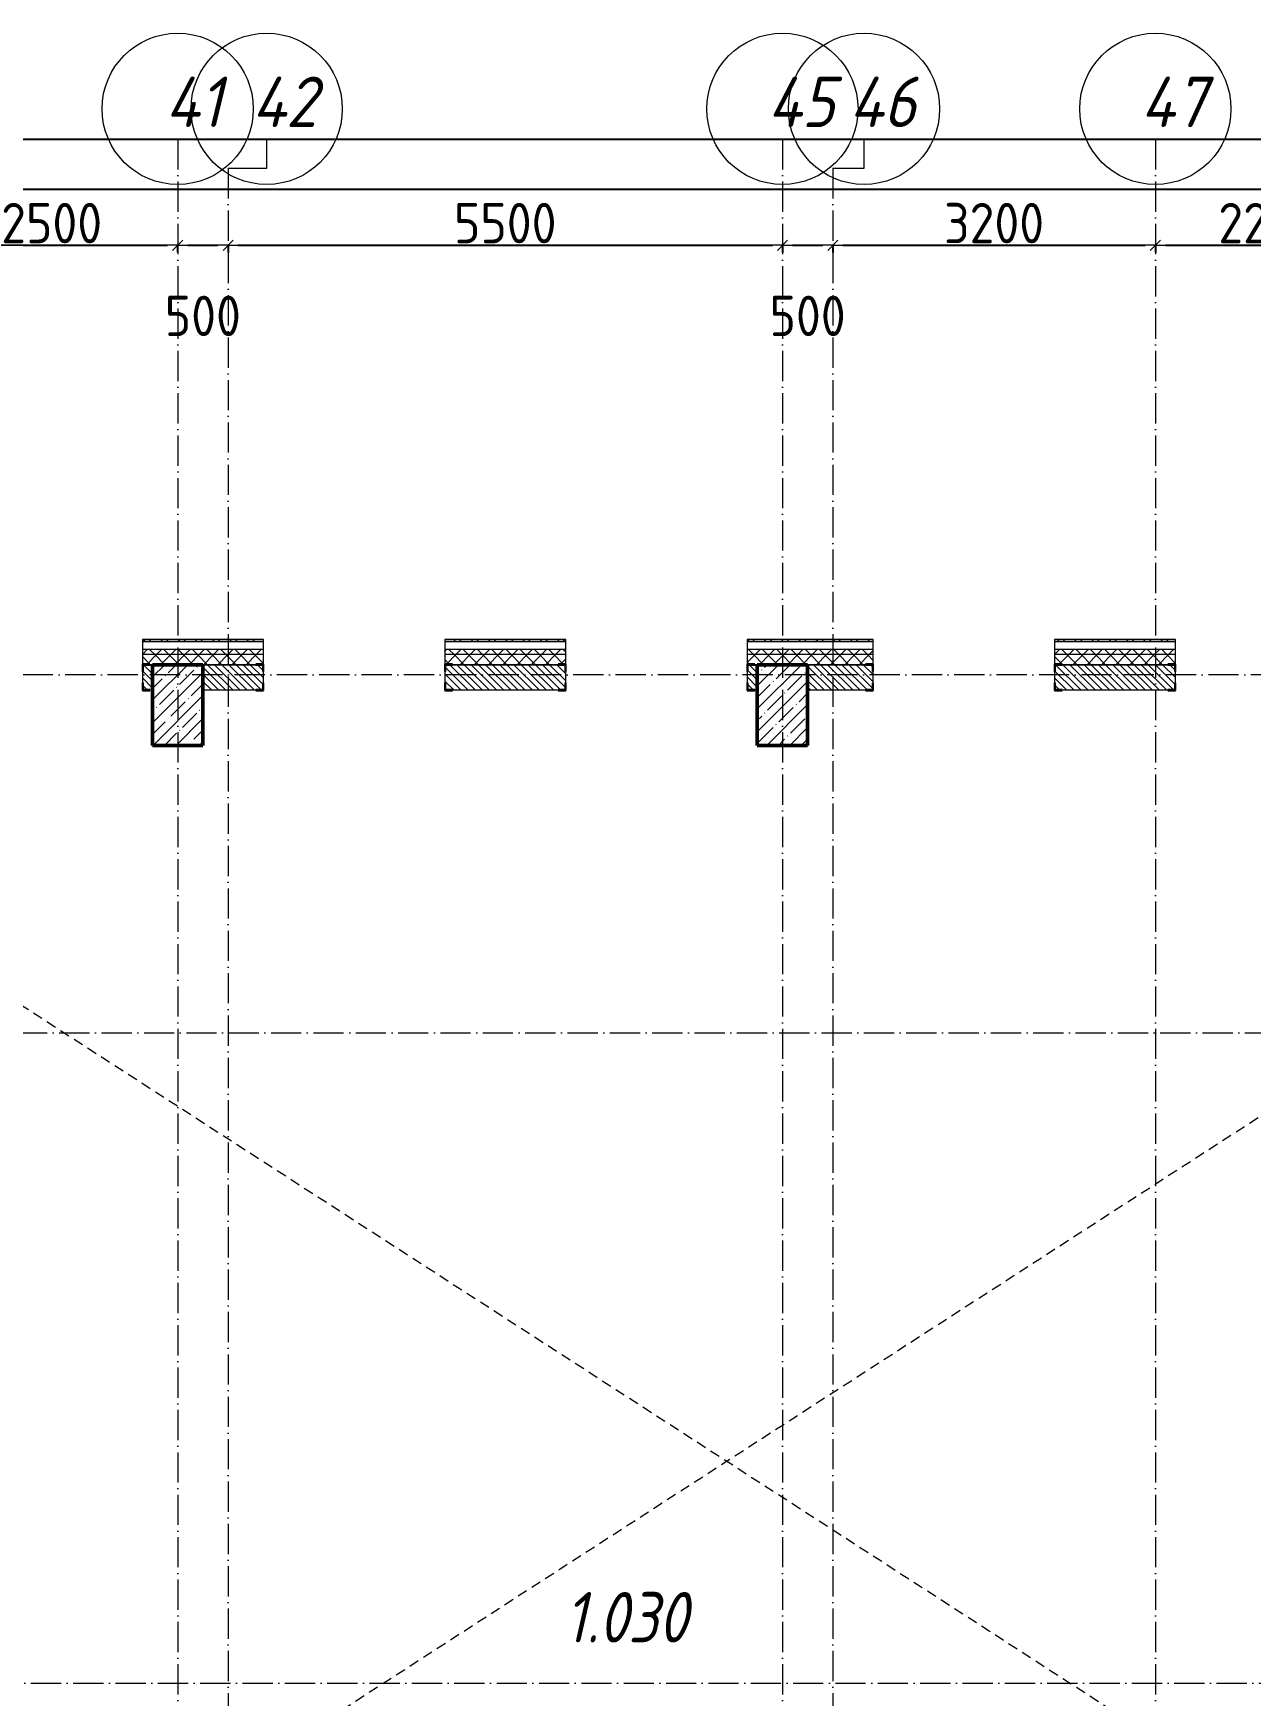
# Model space of a CAD drawing. Header units: millimetres. Extents: x -401725 to 250493, y 305116 to 802890.
# Drawn here: x 39975 to 52055, y 534472 to 550959 of the extents above; entities that cross this region are included whole.
import ezdxf

# ---------------------------------------------------------------- set-up
doc = ezdxf.new("R2010")
doc.units = ezdxf.units.MM
doc.linetypes.add('200_ШТРИХ_ш1п0_6_', pattern=[160, 100, -60])
doc.linetypes.add('50_200_ШТРИХ_1Т_ш5_п1_п1_', pattern=[700, 500, -100, 0, -100])
for name, color, linetype, lineweight in [('A-____-____-DIMS', 7, 'Continuous', 9), ('A-DETL-____-OTLN-3', 7, '200_ШТРИХ_ш1п0_6_', 9), ('A-GENM-____-MCUT', 7, 'Continuous', 25), ('A-GENM-____-OTLN-1', 7, 'Continuous', 25), ('A-WALL-____-MCUT', 7, 'Continuous', 13), ('A-WALL-____-MCUT-1', 7, 'Continuous', 9), ('A-WALL-____-PATT-1', 7, 'Continuous', 9), ('A-WALL-FNSH-MCUT-1', 7, 'Continuous', 9), ('S-COLS-____-MCUT', 7, 'Continuous', 50), ('S-COLS-____-OTLN', 7, 'Continuous', 9), ('S-GRID-____-IDEN', 7, 'Continuous', 9), ('S-GRID-____-OTLN', 7, 'Continuous', 9), ('S-GRID-____-OTLN-1', 7, '50_200_ШТРИХ_1Т_ш5_п1_п1_', 9), ('Марки помещений', 7, 'Continuous', 9)]:
    doc.layers.add(name, color=color, linetype=linetype, lineweight=lineweight)
doc.styles.add('ISOCPEUR_I_2', font='isocpeui.ttf', dxfattribs={"width": 0.85, "height": 2.3})
doc.styles.add('ISOCPEUR_I_9', font='isocpeui.ttf', dxfattribs={"width": 0.9, "height": 250})
doc.styles.add('СПДС', font='isocpeur.ttf', dxfattribs={"width": 0.9})
doc.dimstyles.new('Размера А3', dxfattribs={"dimtxt": 200, "dimasz": 100, "dimexe": 70, "dimexo": 100, "dimgap": 20, "dimtad": 1, "dimdec": 0, "dimrnd": 10, "dimzin": 0, "dimdsep": 46, "dimtxsty": 'СПДС', "dimblk": 'ARROWHEAD_6', "dimcen": 1, "dimclrd": 256, "dimclre": 256, "dimclrt": 256, "dimazin": 0, "dimtfac": 1, "dimtdec": 0, "dimtmove": 2, "dimatfit": 3, "dimfxl": 1, "dimtolj": 1, "dimtzin": 0, "dimarcsym": 0})
pattern_1 = [(45, (-15591.66, 459015.94), (-70.71068, 70.71068), []), (135, (-15591.66, 459015.94), (-70.71068, -70.71068), [])]
pattern_2 = [(135, (-15591.663, 459015.94), (-35.35534, -35.35534), [])]

# ---------------------------------------------------------------- blocks, each defined once
blk = doc.blocks.new('BSC_Колонна _Прямоугольная - 500х800-25984400-АР1_План отверстий 2 этажа в осях 1-64_Ю-ЯЯ')
at = {"layer": 'S-COLS-____-OTLN'}
h = blk.add_hatch(dxfattribs=at)
h.set_pattern_fill('FP_91', color=256, style=0, pattern_type=2)
h.set_pattern_definition([(225, (57000, 85281.04), (114.04925, -114.04925), []), (225, (56885.95, 85281.04), (114.04925, -114.04925), [201.613, -40.323, 3.353, -36.97])])
h.paths.add_polyline_path([(250, 400), (-250, 400), (-250, -400), (250, -400)], flags=0)
at = {"layer": 'S-COLS-____-MCUT'}
for p, q in [((250, 400), (-250, 400)), ((-250, 400), (-250, -400)), ((250, -400), (250, 400)), ((-250, -400), (250, -400))]:
    blk.add_line(p, q, dxfattribs=at)
blk = doc.blocks.new('BSC_Колонна _Прямоугольная - 500х800-V79-АР1_План отверстий 2 этажа в осях 1-64_Ю-ЯЯ')
at = {"layer": 'S-COLS-____-OTLN'}
h = blk.add_hatch(dxfattribs=at)
h.set_pattern_fill('FP_92', color=256, style=0, pattern_type=2)
h.set_pattern_definition([(225, (63000, 85281.04), (114.04925, -114.04925), []), (225, (62885.95, 85281.04), (114.04925, -114.04925), [201.613, -40.323, 3.353, -36.97])])
h.paths.add_polyline_path([(250, 400), (-250, 400), (-250, -400), (250, -400)], flags=0)
at = {"layer": 'S-COLS-____-MCUT'}
for p, q in [((250, 400), (-250, 400)), ((-250, 400), (-250, -400)), ((250, -400), (250, 400)), ((-250, -400), (250, -400))]:
    blk.add_line(p, q, dxfattribs=at)
blk = doc.blocks.new('Фахверк_СКБ_Уголок - 250_2700-27497298-АР1_План отверстий 2 этажа в осях 1-64_Ю-ЯЯ')
at = {"layer": 'A-GENM-____-MCUT'}
for p, q in [((200, 181), (125, 181)), ((125, 181), (125, 106)), ((131, 106), (131, 175)), ((131, 175), (200, 175)), ((200, 175), (200, 181)), ((125, 106), (131, 106)), ((131, -6), (125, -6)), ((125, -6), (125, -81)), ((125, -81), (200, -81)), ((131, -75), (131, -6)), ((200, -75), (131, -75)), ((200, -81), (200, -75))]:
    blk.add_line(p, q, dxfattribs=at)
blk = doc.blocks.new('Фахверк_СКБ_Уголок - 250_2700_1-27501432-АР1_План отверстий 2 этажа в осях 1-64_Ю-ЯЯ')
at = {"layer": 'A-GENM-____-MCUT'}
for p, q in [((200, 181), (125, 181)), ((125, 181), (125, 106)), ((131, 106), (131, 175)), ((131, 175), (200, 175)), ((200, 175), (200, 181)), ((125, 106), (131, 106)), ((131, -6), (125, -6)), ((125, -6), (125, -81)), ((125, -81), (200, -81)), ((131, -75), (131, -6)), ((200, -75), (131, -75)), ((200, -81), (200, -75))]:
    blk.add_line(p, q, dxfattribs=at)
blk = doc.blocks.new('Ось сетки - Круг_Ø6_00__ISO-2_5_0_9K_-25732049-АР1_План отверстий 2 этажа в осях 1-64_Ю-ЯЯ')
at = {"layer": 'S-GRID-____-IDEN'}
blk.add_circle((0, 0), 3, dxfattribs=at)
blk = doc.blocks.new('ARROWHEAD_6')
at = {"color": 0, "linetype": 'Continuous'}
for p, q in [((0, 0), (-1, 0)), ((-0.5, -0.5), (0.5, 0.5))]:
    blk.add_line(p, q, dxfattribs=at)
blk = doc.blocks.new('*D4647')
at = {"layer": 'A-____-____-DIMS', "lineweight": -2, "transparency": 16777216}
for p, q in [((38908, 548862), (38908, 548786)), ((39008, 548856), (41308, 548856)), ((41408, 548862), (41408, 548786))]:
    blk.add_line(p, q, dxfattribs=at)
at = {"layer": 'Defpoints', "color": 0, "lineweight": 30, "transparency": 16777216}
for p in [(38908, 548962), (41408, 548962), (41408, 548856)]:
    blk.add_point(p, dxfattribs=at)
at = {"layer": 'A-____-____-DIMS', "lineweight": -2, "transparency": 16777216, "xscale": 100, "yscale": 100, "zscale": 100, "rotation": 180}
blk.add_blockref('ARROWHEAD_6', (38908, 548856), dxfattribs=at)
at = {"layer": 'A-____-____-DIMS', "lineweight": -2, "transparency": 16777216, "xscale": 100, "yscale": 100, "zscale": 100}
blk.add_blockref('ARROWHEAD_6', (41408, 548856), dxfattribs=at)
at = {"layer": 'A-____-____-DIMS', "transparency": 16777216, "insert": (40158, 549076), "char_height": 400, "width": 2.49, "attachment_point": 5, "style": 'СПДС'}
blk.add_mtext('\\A1;2500', dxfattribs=at)
blk = doc.blocks.new('*D4648')
at = {"layer": 'A-____-____-DIMS', "lineweight": -2, "transparency": 16777216}
for p, q in [((41408, 548862), (41408, 548786)), ((41508, 548856), (41808, 548856)), ((41908, 548862), (41908, 548786))]:
    blk.add_line(p, q, dxfattribs=at)
at = {"layer": 'Defpoints', "color": 0, "lineweight": 30, "transparency": 16777216}
for p in [(41408, 548962), (41908, 548962), (41908, 548856)]:
    blk.add_point(p, dxfattribs=at)
at = {"layer": 'A-____-____-DIMS', "lineweight": -2, "transparency": 16777216, "xscale": 100, "yscale": 100, "zscale": 100, "rotation": 180}
blk.add_blockref('ARROWHEAD_6', (41408, 548856), dxfattribs=at)
at = {"layer": 'A-____-____-DIMS', "lineweight": -2, "transparency": 16777216, "xscale": 100, "yscale": 100, "zscale": 100}
blk.add_blockref('ARROWHEAD_6', (41908, 548856), dxfattribs=at)
at = {"layer": 'A-____-____-DIMS', "transparency": 16777216, "insert": (41658, 548156), "char_height": 400, "width": 1.87, "attachment_point": 5, "style": 'СПДС'}
blk.add_mtext('\\A1;500', dxfattribs=at)
blk = doc.blocks.new('*D4649')
at = {"layer": 'A-____-____-DIMS', "lineweight": -2, "transparency": 16777216}
for p, q in [((41908, 548862), (41908, 548786)), ((42008, 548856), (47308, 548856)), ((47408, 548862), (47408, 548786))]:
    blk.add_line(p, q, dxfattribs=at)
at = {"layer": 'Defpoints', "color": 0, "lineweight": 30, "transparency": 16777216}
for p in [(41908, 548962), (47408, 548962), (47408, 548856)]:
    blk.add_point(p, dxfattribs=at)
at = {"layer": 'A-____-____-DIMS', "lineweight": -2, "transparency": 16777216, "xscale": 100, "yscale": 100, "zscale": 100, "rotation": 180}
blk.add_blockref('ARROWHEAD_6', (41908, 548856), dxfattribs=at)
at = {"layer": 'A-____-____-DIMS', "lineweight": -2, "transparency": 16777216, "xscale": 100, "yscale": 100, "zscale": 100}
blk.add_blockref('ARROWHEAD_6', (47408, 548856), dxfattribs=at)
at = {"layer": 'A-____-____-DIMS', "transparency": 16777216, "insert": (44658, 549076), "char_height": 400, "width": 2.49, "attachment_point": 5, "style": 'СПДС'}
blk.add_mtext('\\A1;5500', dxfattribs=at)
blk = doc.blocks.new('*D4650')
at = {"layer": 'A-____-____-DIMS', "lineweight": -2, "transparency": 16777216}
for p, q in [((47408, 548862), (47408, 548786)), ((47508, 548856), (47808, 548856)), ((47908, 548862), (47908, 548786))]:
    blk.add_line(p, q, dxfattribs=at)
at = {"layer": 'Defpoints', "color": 0, "lineweight": 30, "transparency": 16777216}
for p in [(47408, 548962), (47908, 548962), (47908, 548856)]:
    blk.add_point(p, dxfattribs=at)
at = {"layer": 'A-____-____-DIMS', "lineweight": -2, "transparency": 16777216, "xscale": 100, "yscale": 100, "zscale": 100, "rotation": 180}
blk.add_blockref('ARROWHEAD_6', (47408, 548856), dxfattribs=at)
at = {"layer": 'A-____-____-DIMS', "lineweight": -2, "transparency": 16777216, "xscale": 100, "yscale": 100, "zscale": 100}
blk.add_blockref('ARROWHEAD_6', (47908, 548856), dxfattribs=at)
at = {"layer": 'A-____-____-DIMS', "transparency": 16777216, "insert": (47658, 548156), "char_height": 400, "width": 1.87, "attachment_point": 5, "style": 'СПДС'}
blk.add_mtext('\\A1;500', dxfattribs=at)
blk = doc.blocks.new('*D4562')
at = {"layer": 'A-____-____-DIMS', "lineweight": -2, "transparency": 16777216}
for p, q in [((47908, 548862), (47908, 548786)), ((48008, 548856), (51008, 548856)), ((51108, 548862), (51108, 548786))]:
    blk.add_line(p, q, dxfattribs=at)
at = {"layer": 'Defpoints', "color": 0, "lineweight": 30, "transparency": 16777216}
for p in [(47908, 548962), (51108, 548962), (51108, 548856)]:
    blk.add_point(p, dxfattribs=at)
at = {"layer": 'A-____-____-DIMS', "lineweight": -2, "transparency": 16777216, "xscale": 100, "yscale": 100, "zscale": 100, "rotation": 180}
blk.add_blockref('ARROWHEAD_6', (47908, 548856), dxfattribs=at)
at = {"layer": 'A-____-____-DIMS', "lineweight": -2, "transparency": 16777216, "xscale": 100, "yscale": 100, "zscale": 100}
blk.add_blockref('ARROWHEAD_6', (51108, 548856), dxfattribs=at)
at = {"layer": 'A-____-____-DIMS', "transparency": 16777216, "insert": (49508, 549076), "char_height": 400, "width": 2.49, "attachment_point": 5, "style": 'СПДС'}
blk.add_mtext('\\A1;3200', dxfattribs=at)
blk = doc.blocks.new('*D4563')
at = {"layer": 'A-____-____-DIMS', "lineweight": -2, "transparency": 16777216}
for p, q in [((51108, 548862), (51108, 548786)), ((51208, 548856), (53258, 548856)), ((53358, 548862), (53358, 548786))]:
    blk.add_line(p, q, dxfattribs=at)
at = {"layer": 'Defpoints', "color": 0, "lineweight": 30, "transparency": 16777216}
for p in [(51108, 548962), (53358, 548962), (53358, 548856)]:
    blk.add_point(p, dxfattribs=at)
at = {"layer": 'A-____-____-DIMS', "lineweight": -2, "transparency": 16777216, "xscale": 100, "yscale": 100, "zscale": 100, "rotation": 180}
blk.add_blockref('ARROWHEAD_6', (51108, 548856), dxfattribs=at)
at = {"layer": 'A-____-____-DIMS', "lineweight": -2, "transparency": 16777216, "xscale": 100, "yscale": 100, "zscale": 100}
blk.add_blockref('ARROWHEAD_6', (53358, 548856), dxfattribs=at)
at = {"layer": 'A-____-____-DIMS', "transparency": 16777216, "insert": (52233, 549076), "char_height": 400, "width": 2.49, "attachment_point": 5, "style": 'СПДС'}
blk.add_mtext('\\A1;2250', dxfattribs=at)
blk = doc.blocks.new('*D4573')
at = {"layer": 'A-____-____-DIMS', "lineweight": -2, "transparency": 16777216}
for p, q in [((-17942, 549415), (-17942, 549339)), ((-17842, 549409), (33027, 549409)), ((85458, 549409), (34435, 549409)), ((85558, 549415), (85558, 549339))]:
    blk.add_line(p, q, dxfattribs=at)
at = {"layer": 'Defpoints', "color": 0, "lineweight": 30, "transparency": 16777216}
for p in [(-17942, 549515), (85558, 549515), (85558, 549409)]:
    blk.add_point(p, dxfattribs=at)
at = {"layer": 'A-____-____-DIMS', "lineweight": -2, "transparency": 16777216, "xscale": 100, "yscale": 100, "zscale": 100, "rotation": 180}
blk.add_blockref('ARROWHEAD_6', (-17942, 549409), dxfattribs=at)
at = {"layer": 'A-____-____-DIMS', "lineweight": -2, "transparency": 16777216, "xscale": 100, "yscale": 100, "zscale": 100}
blk.add_blockref('ARROWHEAD_6', (85558, 549409), dxfattribs=at)
at = {"layer": 'A-____-____-DIMS', "transparency": 16777216, "insert": (33047, 549835), "char_height": 400, "width": 3.54, "attachment_point": 1, "line_spacing_factor": 1.149209, "style": 'СПДС'}
blk.add_mtext('\\A1;103500', dxfattribs=at)
blk = doc.blocks.new('2этаж')
at = {"layer": 'S-GRID-____-OTLN-1', "color": 251, "ltscale": 0.6, "true_color": 0x636466}
for p, q in [((41408.3, 549908.8), (41408.3, 511907.5)), ((47408.3, 549908.8), (47408.3, 511907.5)), ((51108.3, 549908.8), (51108.3, 511907.5)), ((41908.3, 549620.5), (41908.3, 512048.6)), ((47908.3, 549620.5), (47908.3, 512048.6)), ((88482.7, 544597), (-20260.4, 544597)), ((-20260.4, 541047), (88482.7, 541047)), ((33650.4, 534597), (88482.7, 534597))]:
    blk.add_line(p, q, dxfattribs=at)
at = {"layer": 'S-GRID-____-IDEN', "xscale": 250, "yscale": 250, "zscale": 99.99999999999993, "rotation": 180}
for p in [(41408.3, 550208.8), (42291.4, 550208.8), (47408.3, 550208.8), (48217.8, 550208.8), (51108.3, 550208.8)]:
    blk.add_blockref('Ось сетки - Круг_Ø6_00__ISO-2_5_0_9K_-25732049-АР1_План отверстий 2 этажа в осях 1-64_Ю-ЯЯ', p, dxfattribs=at)
at = {"layer": 'S-GRID-____-IDEN', "char_height": 500, "attachment_point": 1, "style": 'ISOCPEUR_I_9'}
for s, insert, width in [('41', (41284.2, 550528.5), 367.975), ('42', (42143.5, 550528.5), 425.696), ('45', (47260.4, 550528.5), 425.696), ('46', (48069.8, 550528.5), 425.696), ('47', (50960.4, 550528.5), 425.696)]:
    blk.add_mtext(s, dxfattribs=dict(at, insert=insert, width=width))
at = {"layer": 'A-____-____-DIMS'}
dim = blk.add_linear_dim(base=(85558.3, 549408.6), p1=(-17941.7, 549514.7), p2=(85558.3, 549514.7), dimstyle='Размера А3', override={"dimtxt": 400}, dxfattribs=at)
dim.commit()
dim.dimension.update_dxf_attribs({"geometry": '*D4573', "text_midpoint": (33731.2, 549568.6), "dimtype": 160})
for base, p1, p2, picture, middle in [((41408.3, 548856.4), (38908.3, 548962.5), (41408.3, 548962.5), '*D4647', (40158.3, 549076.4)), ((47408.3, 548856.4), (41908.3, 548962.5), (47408.3, 548962.5), '*D4649', (44658.3, 549076.4)), ((51108.3, 548856.4), (47908.3, 548962.5), (51108.3, 548962.5), '*D4562', (49508.3, 549076.4)), ((53358.3, 548856.4), (51108.3, 548962.5), (53358.3, 548962.5), '*D4563', (52233.3, 549076.4)), ((41908.3, 548856.4), (41408.3, 548962.5), (41908.3, 548962.5), '*D4648', (41658.3, 548156.4)), ((47908.3, 548856.4), (47408.3, 548962.5), (47908.3, 548962.5), '*D4650', (47658.3, 548156.4))]:
    dim = blk.add_linear_dim(base=base, p1=p1, p2=p2, dimstyle='Размера А3', override={"dimtxt": 400}, dxfattribs=at)
    dim.commit()
    dim.dimension.update_dxf_attribs({"geometry": picture, "text_midpoint": middle})

msp = doc.modelspace()

# ---------------------------------------------------------------- hatches: boundary and pattern name
at = {"layer": 'A-WALL-____-PATT-1'}
h = msp.add_hatch(dxfattribs=at)
h.set_pattern_fill('FP_3', color=256, style=0, pattern_type=2)
h.set_pattern_definition([(45, (-15591.66, 459015.94), (-85.53659, 85.53659), []), (45, (-15534.64, 459015.94), (-85.53659, 85.53659), [])])
h.paths.add_polyline_path([(59123.3366, 544926.983), (59123.3366, 544946.983), (56108.3366, 544946.983), (56108.3366, 544926.983), (58628.1836, 544926.983)], flags=0)
h.paths.add_polyline_path([(54308.3366, 544926.983), (54308.3366, 544946.983), (53108.3366, 544946.983), (53108.3366, 544926.983)], flags=0)
h.paths.add_polyline_path([(51308.3366, 544926.983), (51308.3366, 544946.983), (50108.3366, 544946.983), (50108.3366, 544926.983)], flags=0)
h.paths.add_polyline_path([(48308.3366, 544926.983), (48308.3366, 544946.983), (47058.3366, 544946.983), (47058.3366, 544926.983), (48023.1796, 544926.983)], flags=0)
h.paths.add_polyline_path([(45258.3366, 544926.983), (45258.3366, 544946.983), (44058.3366, 544946.983), (44058.3366, 544926.983), (44488.1782, 544926.983)], flags=0)
h.paths.add_polyline_path([(41836.9272, 544926.983), (42258.3366, 544926.983), (42258.3366, 544946.983), (41058.3366, 544946.983), (41058.3366, 544926.983)], flags=0)
h.paths.add_polyline_path([(36258.3366, 544926.983), (36258.3366, 544946.983), (34593.3366, 544946.983), (34593.3366, 544926.983), (35650.6749, 544926.983)], flags=0)
h.paths.add_polyline_path([(39258.3366, 544926.983), (39258.3366, 544946.983), (38058.3366, 544946.983), (38058.3366, 544926.983)], flags=0)
h = msp.add_hatch(dxfattribs=at)
h.set_pattern_fill('FP_1', color=256, style=0, pattern_type=2)
h.set_pattern_definition(pattern_1)
h.paths.add_polyline_path([(85758.3366, 544796.983), (85808.3366, 544796.983), (85808.3366, 544846.983), (78908.3366, 544846.983), (78908.3366, 544796.983), (83373.1929, 544796.983)], flags=0)
h.paths.add_polyline_path([(73651.9392, 544796.983), (74358.3366, 544796.983), (74358.3366, 544846.983), (73158.3366, 544846.983), (73158.3366, 544796.983)], flags=0)
h.paths.add_polyline_path([(76158.3366, 544796.983), (77908.3366, 544796.983), (77908.3366, 544846.983), (76158.3366, 544846.983)], flags=0)
h.paths.add_polyline_path([(71358.3366, 544796.983), (71358.3366, 544846.983), (70233.3366, 544846.983), (70233.3366, 544796.983), (71000.6882, 544796.983)], flags=0)
h.paths.add_polyline_path([(68433.3366, 544796.983), (68433.3366, 544846.983), (67308.3366, 544846.983), (67308.3366, 544796.983), (68349.4372, 544796.983)], flags=0)
h.paths.add_polyline_path([(61458.3366, 544796.983), (62658.3366, 544796.983), (62658.3366, 544846.983), (61458.3366, 544846.983)], flags=0)
h.paths.add_polyline_path([(59658.3366, 544796.983), (59658.3366, 544846.983), (56108.3366, 544846.983), (56108.3366, 544796.983), (58628.1836, 544796.983)], flags=0)
h.paths.add_polyline_path([(54308.3366, 544796.983), (54308.3366, 544846.983), (53108.3366, 544846.983), (53108.3366, 544796.983)], flags=0)
h.paths.add_polyline_path([(51308.3366, 544796.983), (51308.3366, 544846.983), (50108.3366, 544846.983), (50108.3366, 544796.983)], flags=0)
h.paths.add_polyline_path([(48308.3366, 544796.983), (48308.3366, 544846.983), (47058.3366, 544846.983), (47058.3366, 544796.983), (48023.1796, 544796.983)], flags=0)
h.paths.add_polyline_path([(44488.1782, 544796.983), (45258.3366, 544796.983), (45258.3366, 544846.983), (44058.3366, 544846.983), (44058.3366, 544796.983)], flags=0)
h.paths.add_polyline_path([(42258.3366, 544796.983), (42258.3366, 544846.983), (41058.3366, 544846.983), (41058.3366, 544796.983), (41836.9272, 544796.983)], flags=0)
h.paths.add_polyline_path([(39258.3366, 544796.983), (39258.3366, 544846.983), (38058.3366, 544846.983), (38058.3366, 544796.983)], flags=0)
h.paths.add_polyline_path([(35650.6749, 544796.983), (36258.3366, 544796.983), (36258.3366, 544846.983), (34608.3366, 544846.983), (34608.3366, 544796.983), (34766.9245, 544796.983)], flags=0)
h = msp.add_hatch(dxfattribs=at)
h.set_pattern_fill('FP_1', color=256, style=0, pattern_type=2)
h.set_pattern_definition(pattern_1)
h.paths.add_polyline_path([(85658.3366, 544696.983), (85758.3366, 544696.983), (85758.3366, 544796.983), (78908.3366, 544796.983), (78908.3366, 544696.983), (83373.1929, 544696.983)], flags=0)
h.paths.add_polyline_path([(77408.3366, 544696.983), (77908.3366, 544696.983), (77908.3366, 544796.983), (76158.3366, 544796.983), (76158.3366, 544702.983), (76233.3366, 544702.983), (76233.3366, 544696.983), (76303.1902, 544696.983)], flags=0)
h.paths.add_polyline_path([(73651.9392, 544696.983), (74283.3366, 544696.983), (74283.3366, 544702.983), (74358.3366, 544702.983), (74358.3366, 544796.983), (73158.3366, 544796.983), (73158.3366, 544696.983)], flags=0)
h.paths.add_polyline_path([(71000.6882, 544696.983), (71283.3366, 544696.983), (71283.3366, 544702.983), (71358.3366, 544702.983), (71358.3366, 544796.983), (70233.3366, 544796.983), (70233.3366, 544702.983), (70308.3366, 544702.983), (70308.3366, 544696.983)], flags=0)
h.paths.add_polyline_path([(68349.4372, 544696.983), (68358.3366, 544696.983), (68358.3366, 544702.983), (68433.3366, 544702.983), (68433.3366, 544796.983), (67308.3366, 544796.983), (67308.3366, 544696.983), (67808.3366, 544696.983)], flags=0)
h.paths.add_polyline_path([(61908.3366, 544696.983), (62583.3366, 544696.983), (62583.3366, 544702.983), (62658.3366, 544702.983), (62658.3366, 544796.983), (61458.3366, 544796.983), (61458.3366, 544702.983), (61533.3366, 544702.983), (61533.3366, 544696.983)], flags=0)
h.paths.add_polyline_path([(59658.3366, 544696.983), (59658.3366, 544796.983), (56108.3366, 544796.983), (56108.3366, 544702.983), (56183.3366, 544702.983), (56183.3366, 544696.983), (59158.3366, 544696.983)], flags=0)
h.paths.add_polyline_path([(53108.3366, 544696.983), (54233.3366, 544696.983), (54233.3366, 544702.983), (54308.3366, 544702.983), (54308.3366, 544796.983), (53108.3366, 544796.983)], flags=0)
h.paths.add_polyline_path([(50183.3366, 544696.983), (51233.3366, 544696.983), (51233.3366, 544702.983), (51308.3366, 544702.983), (51308.3366, 544796.983), (50108.3366, 544796.983), (50108.3366, 544702.983), (50183.3366, 544702.983)], flags=0)
h.paths.add_polyline_path([(48233.3366, 544696.983), (48233.3366, 544702.983), (48308.3366, 544702.983), (48308.3366, 544796.983), (47058.3366, 544796.983), (47058.3366, 544702.983), (47133.3366, 544702.983), (47133.3366, 544696.983), (48023.1796, 544696.983)], flags=0)
h.paths.add_polyline_path([(45183.3366, 544696.983), (45183.3366, 544702.983), (45258.3366, 544702.983), (45258.3366, 544796.983), (44058.3366, 544796.983), (44058.3366, 544702.983), (44133.3366, 544702.983), (44133.3366, 544696.983), (44488.1782, 544696.983)], flags=0)
h.paths.add_polyline_path([(42183.3366, 544696.983), (42183.3366, 544702.983), (42258.3366, 544702.983), (42258.3366, 544796.983), (41058.3366, 544796.983), (41058.3366, 544702.983), (41133.3366, 544702.983), (41133.3366, 544696.983), (41836.9272, 544696.983)], flags=0)
h.paths.add_polyline_path([(38133.3366, 544696.983), (39183.3366, 544696.983), (39183.3366, 544702.983), (39258.3366, 544702.983), (39258.3366, 544796.983), (38058.3366, 544796.983), (38058.3366, 544702.983), (38133.3366, 544702.983)], flags=0)
h.paths.add_polyline_path([(36183.3366, 544696.983), (36183.3366, 544702.983), (36258.3366, 544702.983), (36258.3366, 544796.983), (34608.3366, 544796.983), (34608.3366, 544696.983), (35650.6749, 544696.983)], flags=0)
h = msp.add_hatch(dxfattribs=at)
h.set_pattern_fill('FP_6', color=256, style=0, pattern_type=2)
h.set_pattern_definition(pattern_2)
h.paths.add_polyline_path([(38064.3366, 544446.983), (39252.3366, 544446.983), (39252.3366, 544515.983), (39258.3366, 544515.983), (39258.3366, 544627.983), (39252.3366, 544627.983), (39252.3366, 544696.983), (38064.3366, 544696.983), (38064.3366, 544627.983), (38058.3366, 544627.983), (38058.3366, 544515.983), (38064.3366, 544515.983), (38064.3366, 544448.233)], flags=0)
h.paths.add_polyline_path([(41158.3366, 544446.983), (41158.3366, 544696.983), (41064.3366, 544696.983), (41064.3366, 544627.983), (41058.3366, 544627.983), (41058.3366, 544515.983), (41064.3366, 544515.983), (41064.3366, 544446.983), (41133.3366, 544446.983)], flags=0)
h.paths.add_polyline_path([(36183.3366, 544446.983), (36252.3366, 544446.983), (36252.3366, 544515.983), (36258.3366, 544515.983), (36258.3366, 544627.983), (36252.3366, 544627.983), (36252.3366, 544696.983), (35408.3366, 544696.983), (35408.3366, 544446.983), (35650.6749, 544446.983)], flags=0)
h = msp.add_hatch(dxfattribs=at)
h.set_pattern_fill('FP_6', color=256, style=0, pattern_type=2)
h.set_pattern_definition(pattern_2)
h.paths.add_polyline_path([(44488.1782, 544446.983), (45252.3366, 544446.983), (45252.3366, 544515.983), (45258.3366, 544515.983), (45258.3366, 544627.983), (45252.3366, 544627.983), (45252.3366, 544696.983), (44064.3366, 544696.983), (44064.3366, 544627.983), (44058.3366, 544627.983), (44058.3366, 544515.983), (44064.3366, 544515.983), (44064.3366, 544446.983), (44133.3366, 544446.983)], flags=0)
h.paths.add_polyline_path([(47064.3366, 544446.983), (47158.3366, 544446.983), (47158.3366, 544696.983), (47064.3366, 544696.983), (47064.3366, 544627.983), (47058.3366, 544627.983), (47058.3366, 544515.983), (47064.3366, 544515.983)], flags=0)
h.paths.add_polyline_path([(42252.3366, 544446.983), (42252.3366, 544515.983), (42258.3366, 544515.983), (42258.3366, 544627.983), (42252.3366, 544627.983), (42252.3366, 544696.983), (41658.3366, 544696.983), (41658.3366, 544446.983), (42183.3366, 544446.983)], flags=0)
h = msp.add_hatch(dxfattribs=at)
h.set_pattern_fill('FP_6', color=256, style=0, pattern_type=2)
h.set_pattern_definition(pattern_2)
h.paths.add_polyline_path([(51233.3366, 544446.983), (51302.3366, 544446.983), (51302.3366, 544515.983), (51308.3366, 544515.983), (51308.3366, 544627.983), (51302.3366, 544627.983), (51302.3366, 544696.983), (50114.3366, 544696.983), (50114.3366, 544627.983), (50108.3366, 544627.983), (50108.3366, 544515.983), (50114.3366, 544515.983), (50114.3366, 544446.983), (50183.3366, 544446.983)], flags=0)
h.paths.add_polyline_path([(48023.1796, 544446.983), (48302.3366, 544446.983), (48302.3366, 544515.983), (48308.3366, 544515.983), (48308.3366, 544627.983), (48302.3366, 544627.983), (48302.3366, 544696.983), (47658.3366, 544696.983), (47658.3366, 544446.983)], flags=0)

# ---------------------------------------------------------------- linework, layer by layer
msp.add_lwpolyline([(58491.7644, 514313.3729), (29908.3366, 514313.3729), (29908.3366, 549908.7924), (58491.7644, 549908.7924)], close=True)
at = {"layer": 'A-DETL-____-OTLN-3'}
for p, q in [((35408.3366, 544196.983), (58308.3366, 529396.983)), ((58308.3366, 544196.983), (35408.3366, 529396.983))]:
    msp.add_line(p, q, dxfattribs=at)
at = {"layer": 'A-WALL-____-MCUT'}
for p, q in [((41058.3366, 544926.983), (41058.3366, 544702.983)), ((42258.3366, 544926.983), (41058.3366, 544926.983)), ((41058.3366, 544926.983), (42258.3366, 544926.983)), ((42258.3366, 544702.983), (42258.3366, 544926.983)), ((44058.3366, 544926.983), (44058.3366, 544702.983)), ((45258.3366, 544926.983), (44058.3366, 544926.983)), ((44058.3366, 544926.983), (45258.3366, 544926.983)), ((45258.3366, 544702.983), (45258.3366, 544926.983)), ((47058.3366, 544926.983), (47058.3366, 544702.983)), ((48308.3366, 544926.983), (47058.3366, 544926.983)), ((47058.3366, 544926.983), (48308.3366, 544926.983)), ((48308.3366, 544702.983), (48308.3366, 544926.983)), ((50108.3366, 544926.983), (50108.3366, 544702.983)), ((51308.3366, 544926.983), (50108.3366, 544926.983)), ((50108.3366, 544926.983), (51308.3366, 544926.983)), ((51308.3366, 544702.983), (51308.3366, 544926.983)), ((41058.3366, 544627.983), (41058.3366, 544515.983)), ((41658.3366, 544696.983), (42183.3366, 544696.983)), ((42183.3366, 544696.983), (41658.3366, 544696.983)), ((42258.3366, 544515.983), (42258.3366, 544627.983)), ((44058.3366, 544627.983), (44058.3366, 544515.983)), ((44133.3366, 544696.983), (45183.3366, 544696.983)), ((45183.3366, 544696.983), (44133.3366, 544696.983)), ((45258.3366, 544515.983), (45258.3366, 544627.983)), ((47058.3366, 544627.983), (47058.3366, 544515.983)), ((47133.3366, 544696.983), (47158.3366, 544696.983)), ((47158.3366, 544696.983), (47133.3366, 544696.983)), ((47658.3366, 544696.983), (48233.3366, 544696.983)), ((48233.3366, 544696.983), (47658.3366, 544696.983)), ((48308.3366, 544515.983), (48308.3366, 544627.983)), ((50108.3366, 544627.983), (50108.3366, 544515.983)), ((50183.3366, 544696.983), (51233.3366, 544696.983)), ((51233.3366, 544696.983), (50183.3366, 544696.983)), ((51308.3366, 544515.983), (51308.3366, 544627.983)), ((41133.3366, 544446.983), (41158.3366, 544446.983)), ((41658.3366, 544446.983), (42183.3366, 544446.983)), ((44133.3366, 544446.983), (45183.3366, 544446.983)), ((47133.3366, 544446.983), (47158.3366, 544446.983)), ((47658.3366, 544446.983), (48233.3366, 544446.983)), ((50183.3366, 544446.983), (51233.3366, 544446.983))]:
    msp.add_line(p, q, dxfattribs=at)
at = {"layer": 'A-WALL-____-MCUT-1'}
for p, q in [((42258.3366, 544846.983), (41058.3366, 544846.983)), ((42258.3366, 544796.983), (41058.3366, 544796.983)), ((45258.3366, 544846.983), (44058.3366, 544846.983)), ((45258.3366, 544796.983), (44058.3366, 544796.983)), ((48308.3366, 544846.983), (47058.3366, 544846.983)), ((48308.3366, 544796.983), (47058.3366, 544796.983)), ((51308.3366, 544846.983), (50108.3366, 544846.983)), ((51308.3366, 544796.983), (50108.3366, 544796.983)), ((41133.3366, 544696.983), (41158.3366, 544696.983)), ((41158.3366, 544696.983), (41133.3366, 544696.983))]:
    msp.add_line(p, q, dxfattribs=at)
at = {"layer": 'A-WALL-FNSH-MCUT-1'}
for p, q in [((42258.3366, 544946.983), (41058.3366, 544946.983)), ((41058.3366, 544946.983), (41058.3366, 544926.983)), ((42258.3366, 544926.983), (42258.3366, 544946.983)), ((45258.3366, 544946.983), (44058.3366, 544946.983)), ((44058.3366, 544946.983), (44058.3366, 544926.983)), ((45258.3366, 544926.983), (45258.3366, 544946.983)), ((48308.3366, 544946.983), (47058.3366, 544946.983)), ((47058.3366, 544946.983), (47058.3366, 544926.983)), ((48308.3366, 544926.983), (48308.3366, 544946.983)), ((51308.3366, 544946.983), (50108.3366, 544946.983)), ((50108.3366, 544946.983), (50108.3366, 544926.983)), ((51308.3366, 544926.983), (51308.3366, 544946.983))]:
    msp.add_line(p, q, dxfattribs=at)
at = {"layer": 'S-GRID-____-OTLN'}
for p, q in [((42291.4253, 549620.5347), (42291.4253, 549908.7924)), ((48217.7763, 549620.5347), (48217.7763, 549908.7924)), ((41908.3366, 549620.5347), (42291.4253, 549620.5347)), ((47908.3366, 549620.5347), (48217.7763, 549620.5347))]:
    msp.add_line(p, q, dxfattribs=at)

# ---------------------------------------------------------------- block references
at = {"color": 18, "true_color": 0x000000}
msp.add_blockref('2этаж', (0, 0), dxfattribs=at)
at = {"layer": 'A-GENM-____-OTLN-1'}
for name, p in [('Фахверк_СКБ_Уголок - 250_2700_1-27501432-АР1_План отверстий 2 этажа в осях 1-64_Ю-ЯЯ', (40933.3366, 544521.983)), ('Фахверк_СКБ_Уголок - 250_2700-27497298-АР1_План отверстий 2 этажа в осях 1-64_Ю-ЯЯ', (43933.3366, 544521.983)), ('Фахверк_СКБ_Уголок - 250_2700_1-27501432-АР1_План отверстий 2 этажа в осях 1-64_Ю-ЯЯ', (46933.3366, 544521.983)), ('Фахверк_СКБ_Уголок - 250_2700-27497298-АР1_План отверстий 2 этажа в осях 1-64_Ю-ЯЯ', (49983.3366, 544521.983))]:
    msp.add_blockref(name, p, dxfattribs=at)
at = {"layer": 'A-GENM-____-OTLN-1', "rotation": 180}
for p in [(42383.3366, 544621.983), (45383.3366, 544621.983), (48433.3366, 544621.983), (51433.3366, 544621.983)]:
    msp.add_blockref('Фахверк_СКБ_Уголок - 250_2700-27497298-АР1_План отверстий 2 этажа в осях 1-64_Ю-ЯЯ', p, dxfattribs=at)
at = {"layer": 'S-COLS-____-OTLN', "rotation": 180}
for name, p in [('BSC_Колонна _Прямоугольная - 500х800-25984400-АР1_План отверстий 2 этажа в осях 1-64_Ю-ЯЯ', (41408.3366, 544296.983)), ('BSC_Колонна _Прямоугольная - 500х800-V79-АР1_План отверстий 2 этажа в осях 1-64_Ю-ЯЯ', (47408.3366, 544296.983))]:
    msp.add_blockref(name, p, dxfattribs=at)

# ---------------------------------------------------------------- texts
at = {"layer": 'Марки помещений', "insert": (45248.0121, 535500.8781), "char_height": 500, "width": 737.5525, "attachment_point": 1, "style": 'ISOCPEUR_I_2'}
msp.add_mtext('1.030', dxfattribs=at)

doc.saveas('drawing.dxf')
